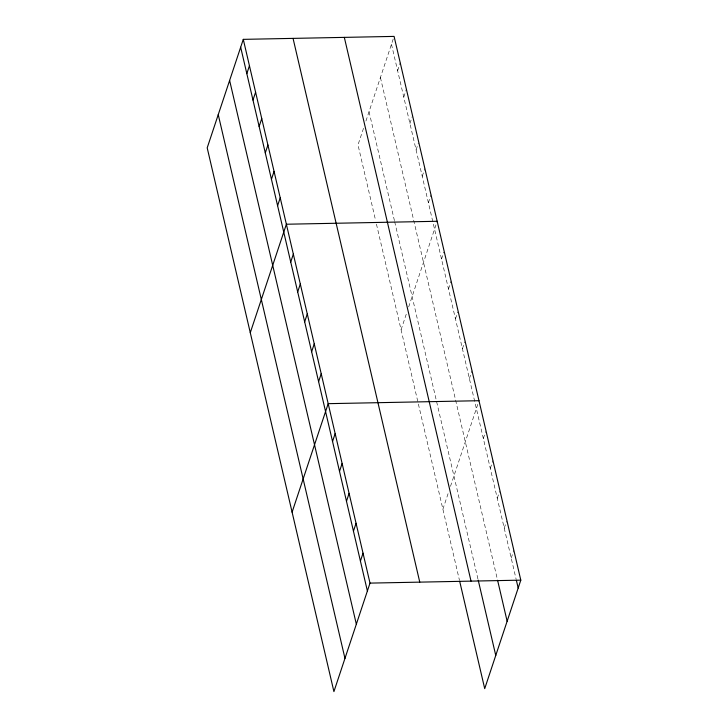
<?xml version="1.0" encoding="UTF-8"?>
<svg xmlns="http://www.w3.org/2000/svg" width="728" height="728" viewBox="0 0 728 728"><rect width="100%" height="100%" fill="white"/><g stroke="black" fill="none" stroke-linecap="round" stroke-linejoin="round"><path stroke-width="0.55" stroke-dasharray="3.64 2.73" d="M363.518 128.292L357.994 144.89L375.694 220.821M365.938 121.03L393.757 37.383M397.625 70.689L400.245 62.808M403.776 97.097L406.397 89.225M409.928 123.505L412.221 116.617M416.088 149.923L418.382 143.025M422.24 176.331L424.861 168.45M428.392 202.739L431.012 194.867M401.083 329.766L406.597 313.167M408.672 306.943L436.846 222.258M441.523 259.059L443.807 252.161M448.484 288.961L451.105 281.09M455.455 318.864L457.748 311.975M462.426 348.776L464.719 341.887M469.396 378.678L472.017 370.807M442.897 509.209L448.421 492.601M450.486 486.377L478.66 401.692M483.337 438.493L485.631 431.604M490.308 468.395L492.92 460.524M497.27 498.307L499.563 491.418M504.24 528.21L506.533 521.321M511.211 558.121L513.832 550.241M391.464 44.272L516.116 579.16M380.416 77.477L497.324 579.142M369.041 111.693L394.43 220.63M394.685 221.731L478.205 580.116M376.458 224.124L459.414 580.098"/><path stroke-width="1.09" d="M243.289 39.358L207.198 147.848L333.915 691.6L370.006 583.11L243.289 39.358L394.085 36.4L520.802 580.152L484.712 688.643L459.668 581.199M246.828 73.646L249.44 65.766M252.98 100.055L255.601 92.183M259.132 126.463L261.752 118.591M265.292 152.88L267.913 144.999M271.444 179.288L274.065 171.408M277.596 205.696L280.216 197.825M250.277 332.723L286.377 224.233L437.173 221.276M290.727 262.016L293.339 254.136M297.688 291.919L300.309 284.047M304.659 321.831L307.28 313.95M311.63 351.733L314.25 343.853M318.6 381.636L321.221 373.764M292.101 512.166L328.191 403.667L478.988 400.709M332.541 441.45L335.162 433.579M339.512 471.353L342.124 463.481M346.473 501.264L349.094 493.384M353.444 531.167L356.065 523.295M360.415 561.079L363.035 553.198M370.006 583.11L520.802 580.152M516.37 580.271L518.181 588.024M497.588 580.243L507.134 621.23M478.205 580.116L495.759 655.437M344.326 37.374L471.034 581.126M293.056 38.384L419.765 582.127M240.668 47.229L367.385 590.981M229.62 80.435L356.338 624.187M218.245 114.651L344.963 658.394"/></g></svg>
